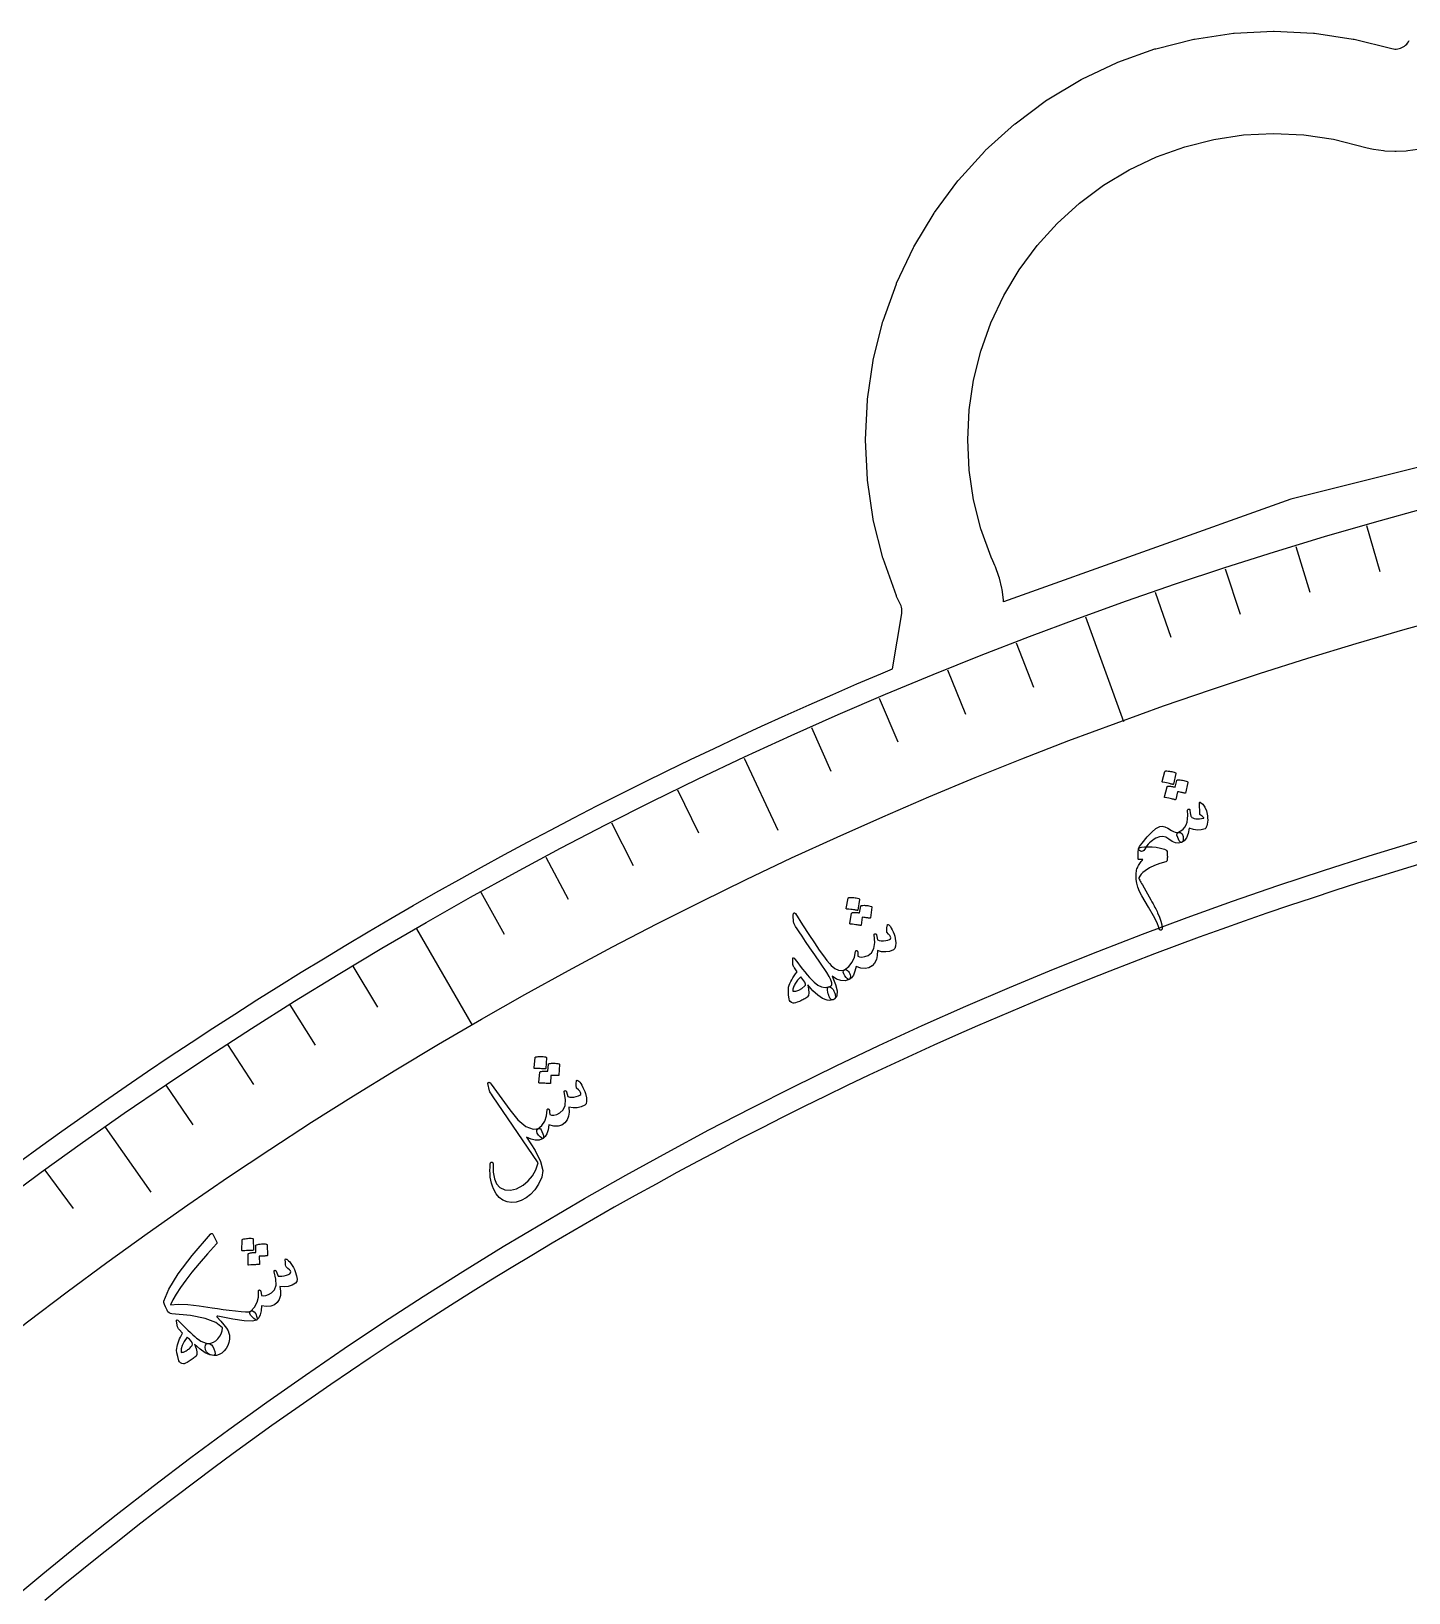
# Model space of a CAD drawing. Header units: millimetres. Extents: x -85 to 85, y -85 to 110.
# Drawn here: x -49.98 to -22.47, y 59.97 to 91.16 of the extents above; entities that cross this region are included whole.
import ezdxf

# ---------------------------------------------------------------- set-up
doc = ezdxf.new("R2010")
doc.units = ezdxf.units.MM
for name, color, linetype in [('CUT_INNER', 6, 'Continuous'), ('CUT_OUTER', 1, 'Continuous'), ('ENGRAVE', 7, 'Continuous'), ('ENGRAVE_FINE', 8, 'Continuous'), ('TEXT', 5, 'Continuous')]:
    doc.layers.add(name, color=color, linetype=linetype)

msp = doc.modelspace()

# ---------------------------------------------------------------- linework, layer by layer
at = {"layer": 'CUT_INNER'}
msp.add_lwpolyline([(-22.1198, 74.5632), (-22.5769, 74.426), (-23.0331, 74.2861), (-23.4885, 74.1434), (-23.943, 73.9979), (-24.3966, 73.8496), (-24.8493, 73.6985), (-25.301, 73.5446), (-25.7518, 73.388), (-26.2016, 73.2286), (-26.6504, 73.0664), (-27.0983, 72.9015), (-27.5451, 72.7339), (-27.9908, 72.5635), (-28.4356, 72.3904), (-28.8792, 72.2146), (-29.3218, 72.036), (-29.7632, 71.8547), (-30.2035, 71.6708), (-30.6427, 71.4841), (-31.0808, 71.2947), (-31.5176, 71.1027), (-31.9533, 70.9079), (-32.3878, 70.7105), (-32.8211, 70.5105), (-33.2531, 70.3078), (-33.6839, 70.1024), (-34.1134, 69.8944), (-34.5416, 69.6838), (-34.9685, 69.4705), (-35.3941, 69.2546), (-35.8184, 69.0362), (-36.2413, 68.8151), (-36.6629, 68.5914), (-37.0831, 68.3652), (-37.5018, 68.1364), (-37.9192, 67.905), (-38.3352, 67.671), (-38.7497, 67.4345), (-39.1627, 67.1955), (-39.5743, 66.9539), (-39.9843, 66.7098), (-40.3929, 66.4632), (-40.8, 66.2142), (-41.2055, 65.9626), (-41.6094, 65.7085), (-42.0118, 65.4519), (-42.4127, 65.1929), (-42.8119, 64.9315), (-43.2095, 64.6675), (-43.6055, 64.4012), (-43.9998, 64.1324), (-44.3925, 63.8612), (-44.7835, 63.5877), (-45.1728, 63.3117), (-45.5604, 63.0333), (-45.9463, 62.7526), (-46.3305, 62.4695), (-46.7129, 62.184), (-47.0936, 61.8962), (-47.4725, 61.6061), (-47.8496, 61.3136), (-48.2249, 61.0189), (-48.5984, 60.7218), (-48.9701, 60.4225), (-49.3399, 60.1209), (-49.7079, 59.817)], dxfattribs=at)
at = {"layer": 'CUT_OUTER'}
msp.add_lwpolyline([(-50.2146, 68.582), (-49.7928, 68.8889), (-49.3692, 69.1931), (-48.9437, 69.4947), (-48.5164, 69.7937), (-48.0872, 70.0901), (-47.6562, 70.3838), (-47.2235, 70.6749), (-46.7889, 70.9633), (-46.3526, 71.2491), (-45.9146, 71.5322), (-45.4748, 71.8126), (-45.0333, 72.0902), (-44.5901, 72.3652), (-44.1453, 72.6374), (-43.6987, 72.9069), (-43.2506, 73.1737), (-42.8008, 73.4377), (-42.3494, 73.6989), (-41.8963, 73.9574), (-41.4418, 74.2131), (-40.9856, 74.466), (-40.5279, 74.716), (-40.0687, 74.9633), (-39.608, 75.2078), (-39.1458, 75.4494), (-38.6821, 75.6881), (-38.217, 75.9241), (-37.7504, 76.1571), (-37.2824, 76.3873), (-36.813, 76.6147), (-36.3422, 76.8391), (-35.87, 77.0606), (-35.3965, 77.2793), (-34.9217, 77.495), (-34.4455, 77.7078), (-33.9681, 77.9177), (-33.4893, 78.1247), (-33.0093, 78.3287), (-32.7799, 78.4246), (-32.5947, 79.5356), (-32.5912, 79.5657), (-32.5908, 79.596), (-32.5935, 79.6262), (-32.5992, 79.656), (-32.6079, 79.6851), (-32.6194, 79.7131), (-32.6957, 79.8744), (-32.7013, 79.888), (-32.9662, 80.6281), (-32.9704, 80.6422), (-33.1614, 81.4047), (-33.1643, 81.4191), (-33.2796, 82.1967), (-33.2811, 82.2113), (-33.3196, 82.9964), (-33.3196, 83.0111), (-33.2811, 83.7963), (-33.2796, 83.8109), (-33.1643, 84.5884), (-33.1614, 84.6029), (-32.9704, 85.3654), (-32.9662, 85.3794), (-32.7013, 86.1195), (-32.6957, 86.1331), (-32.3596, 86.8437), (-32.3527, 86.8567), (-31.9486, 87.5309), (-31.9404, 87.5432), (-31.4722, 88.1745), (-31.4628, 88.1859), (-30.9349, 88.7683), (-30.9245, 88.7787), (-30.3421, 89.3066), (-30.3307, 89.3159), (-29.6994, 89.7842), (-29.6871, 89.7924), (-29.0129, 90.1965), (-28.9999, 90.2034), (-28.2894, 90.5395), (-28.2758, 90.5451), (-27.5357, 90.8099), (-27.5216, 90.8142), (-26.7591, 91.0052), (-26.7447, 91.0081), (-25.9671, 91.1234), (-25.9525, 91.1249), (-25.1674, 91.1634), (-25.1526, 91.1634), (-24.3675, 91.1249), (-24.3529, 91.1234), (-23.5753, 91.0081), (-23.5609, 91.0052), (-22.8035, 90.8155), (-22.7747, 90.8097), (-22.7454, 90.8069), (-22.7159, 90.8069), (-22.6866, 90.8097), (-22.6578, 90.8155), (-22.6296, 90.824), (-22.6024, 90.8353), (-22.5764, 90.8492), (-22.5519, 90.8655), (-22.5292, 90.8842), (-22.5084, 90.905), (-22.4897, 90.9278), (-22.4733, 90.9523), (-22.4595, 90.9782)], dxfattribs=at)
at = {"layer": 'ENGRAVE'}
for points in [[(-16.6802, 83.8571), (-24.8193, 81.8184), (-30.5583, 79.765), (-30.5587, 79.7748), (-30.5613, 79.805), (-30.5898, 80.0093), (-30.5955, 80.0391), (-30.6444, 80.2395), (-30.6531, 80.2686), (-30.722, 80.463), (-30.7335, 80.491), (-30.7753, 80.5854), (-30.8091, 80.6569), (-31.0122, 81.2228), (-31.1586, 81.805), (-31.2472, 82.3987), (-31.2772, 82.9983), (-31.2483, 83.5979), (-31.1607, 84.1918), (-31.0154, 84.7742), (-30.8136, 85.3396), (-30.5575, 85.8825), (-30.2493, 86.3977), (-29.8921, 86.8802), (-29.4894, 87.3254), (-29.045, 87.7289), (-28.5631, 88.087), (-28.0485, 88.3961), (-27.506, 88.6532), (-26.941, 88.856), (-26.3588, 89.0024), (-25.7651, 89.091), (-25.1655, 89.121), (-24.5659, 89.0921), (-23.972, 89.0045), (-23.2974, 88.8362), (-23.2015, 88.8147), (-23.1727, 88.8089), (-22.9746, 88.7796), (-22.9453, 88.7767), (-22.7454, 88.7669), (-22.7159, 88.7669), (-22.516, 88.7767), (-22.4867, 88.7796), (-22.2886, 88.8089)], [(-28.9234, 79.4665), (-28.1623, 77.3754)], [(-35.7393, 76.6433), (-35.0676, 75.2027)], [(-42.2833, 73.2367), (-41.1706, 71.3096)], [(-48.5054, 69.2728), (-47.5937, 67.9708)]]:
    msp.add_lwpolyline(points, dxfattribs=at)
for radius in [84.5665, 82.3412, 78.2085]:
    msp.add_circle((0, 0), radius, dxfattribs=at)
at = {"layer": 'ENGRAVE_FINE'}
for points in [[(-23.3097, 81.2905), (-23.0468, 80.3738)], [(-24.7249, 80.8713), (-24.446, 79.9593)], [(-26.1325, 80.4275), (-25.8378, 79.5205)], [(-27.5322, 79.9592), (-27.2217, 79.0575)], [(-30.3059, 78.9496), (-29.9641, 78.0593)], [(-31.6792, 78.4087), (-31.3219, 77.5244)], [(-33.0428, 77.8439), (-32.6701, 76.966)], [(-34.3963, 77.2553), (-34.0084, 76.3841)], [(-37.0715, 76.0079), (-36.6534, 75.1507)], [(-38.3924, 75.3493), (-37.9594, 74.4996)], [(-39.7016, 74.6678), (-39.2538, 73.8257)], [(-40.9987, 73.9635), (-40.5363, 73.1294)], [(-43.555, 72.4876), (-43.0638, 71.6702)], [(-44.8134, 71.7165), (-44.308, 70.9077)], [(-46.0582, 70.9234), (-45.5388, 70.1236)], [(-47.289, 70.1088), (-46.7557, 69.3182)], [(-49.7069, 68.4157), (-49.1464, 67.6442)]]:
    msp.add_lwpolyline(points, dxfattribs=at)
at = {"layer": 'TEXT'}
for points in [[(-27.3388, 76.376), (-27.3369, 76.3798), (-27.3336, 76.3829), (-27.3287, 76.3852), (-27.3222, 76.3869), (-27.297, 76.3866), (-27.2721, 76.3853), (-27.2477, 76.3828), (-27.2237, 76.3792), (-27.1999, 76.3744), (-27.1761, 76.3684), (-27.1523, 76.3611), (-27.1286, 76.3525), (-27.1221, 76.3486), (-27.118, 76.3442), (-27.1163, 76.3393), (-27.1169, 76.3339), (-27.1649, 76.1251), (-27.1678, 76.1206), (-27.1727, 76.1185), (-27.1798, 76.1188), (-27.1891, 76.1215), (-27.197, 76.1237), (-27.2095, 76.1268), (-27.2264, 76.1309), (-27.2477, 76.1358), (-27.2739, 76.1416), (-27.305, 76.1481), (-27.3413, 76.1554), (-27.3825, 76.1633), (-27.3883, 76.165), (-27.3917, 76.1675), (-27.3929, 76.1709), (-27.3919, 76.1751)], [(-27.0995, 76.1988), (-27.0977, 76.2026), (-27.0943, 76.2057), (-27.0894, 76.2081), (-27.083, 76.2097), (-27.0578, 76.2094), (-27.033, 76.2079), (-27.0087, 76.2054), (-26.9847, 76.2017), (-26.961, 76.1969), (-26.9373, 76.1908), (-26.9136, 76.1834), (-26.8899, 76.1747), (-26.8848, 76.1713), (-26.8815, 76.167), (-26.8801, 76.1616), (-26.8806, 76.1553), (-26.9286, 75.9467), (-26.9308, 75.9434), (-26.9351, 75.9419), (-26.9417, 75.942), (-26.9505, 75.944), (-26.9563, 75.9454), (-26.9654, 75.9475), (-26.9777, 75.9504), (-26.9934, 75.954), (-27.0122, 75.9581), (-27.0343, 75.9628), (-27.0595, 75.9678), (-27.0879, 75.9733), (-27.1219, 75.8198), (-27.1248, 75.8153), (-27.1297, 75.8132), (-27.1368, 75.8135), (-27.146, 75.8162), (-27.154, 75.8184), (-27.1664, 75.8216), (-27.1832, 75.8256), (-27.2045, 75.8306), (-27.2306, 75.8364), (-27.2616, 75.8429), (-27.2978, 75.8502), (-27.3389, 75.8581), (-27.3436, 75.8602), (-27.3464, 75.863), (-27.3472, 75.8665), (-27.346, 75.8707), (-27.2935, 76.0715), (-27.2916, 76.0753), (-27.2883, 76.0784), (-27.2834, 76.0808), (-27.277, 76.0824), (-27.2592, 76.0823), (-27.2414, 76.0816), (-27.2235, 76.0805), (-27.2057, 76.0789), (-27.188, 76.0767), (-27.1704, 76.0736), (-27.153, 76.0696), (-27.1358, 76.0648)], [(-26.6446, 75.7445), (-26.6439, 75.7548), (-26.6409, 75.7609), (-26.6354, 75.7628), (-26.6275, 75.7606), (-26.5778, 75.7242), (-26.538, 75.6673), (-26.508, 75.5899), (-26.4879, 75.4921), (-26.484, 75.4483), (-26.4834, 75.4061), (-26.4863, 75.3656), (-26.4926, 75.3267), (-26.5018, 75.2912), (-26.5119, 75.2638), (-26.523, 75.2446), (-26.5351, 75.2336), (-26.6109, 75.209), (-26.6888, 75.2031), (-26.7691, 75.2159), (-26.8517, 75.2474), (-26.8735, 75.1369), (-26.9062, 75.0518), (-26.9498, 74.9921), (-27.0044, 74.9578), (-27.0139, 74.9576), (-27.0247, 74.9637), (-27.0369, 74.9759), (-27.0502, 74.9943), (-27.0827, 75.056), (-27.098, 75.1041), (-27.0961, 75.1384), (-27.0769, 75.1591), (-27.0216, 75.1905), (-26.9758, 75.2264), (-26.9394, 75.2667), (-26.9124, 75.3115), (-26.894, 75.3646), (-26.8834, 75.4298), (-26.8804, 75.507), (-26.8852, 75.5963), (-26.8844, 75.6075), (-26.8809, 75.6161), (-26.8746, 75.6223), (-26.8655, 75.626), (-26.8551, 75.6267), (-26.8473, 75.623), (-26.8421, 75.6149), (-26.8394, 75.6025), (-26.8328, 75.5542), (-26.8257, 75.5159), (-26.818, 75.4876), (-26.8098, 75.4692), (-26.7981, 75.4578), (-26.7795, 75.4478), (-26.7538, 75.4394), (-26.7211, 75.4326), (-26.6834, 75.4291), (-26.6447, 75.43), (-26.605, 75.4353), (-26.5644, 75.4451), (-26.5643, 75.4451), (-26.5639, 75.4453), (-26.5632, 75.4455), (-26.5622, 75.4458), (-26.5614, 75.4485), (-26.5627, 75.4526), (-26.566, 75.4582), (-26.5715, 75.4652), (-26.5803, 75.4741), (-26.5936, 75.4852), (-26.6115, 75.4984), (-26.634, 75.5138), (-26.638, 75.5167), (-26.6408, 75.5208), (-26.6426, 75.5263), (-26.6433, 75.5332)], [(-27.4375, 75.2762), (-27.3937, 75.2822), (-27.3404, 75.2717), (-27.2777, 75.2446), (-27.2055, 75.2011), (-27.1681, 75.1787), (-27.1354, 75.1639), (-27.1072, 75.1565), (-27.0836, 75.1566), (-27.0269, 75.1553), (-26.9897, 75.1285), (-26.9721, 75.0764), (-26.974, 74.999), (-26.9777, 74.9844), (-26.9851, 74.9723), (-26.9962, 74.9626), (-27.0111, 74.9554), (-27.0684, 74.9448), (-27.1291, 74.9532), (-27.1932, 74.9805), (-27.2609, 75.0268), (-27.32, 75.0633), (-27.3823, 75.0781), (-27.4478, 75.0711), (-27.5163, 75.0423), (-27.5503, 75.0223), (-27.5827, 75.0002), (-27.6136, 74.9762), (-27.6429, 74.9502), (-27.6704, 74.9223), (-27.6958, 74.8926), (-27.7192, 74.8612), (-27.7404, 74.828), (-27.7607, 74.8018), (-27.7817, 74.786), (-27.8034, 74.7808), (-27.8259, 74.7861), (-27.8467, 74.7975), (-27.8605, 74.8094), (-27.8671, 74.8216), (-27.8666, 74.8343), (-27.8594, 74.8519), (-27.845, 74.8766), (-27.8235, 74.9084), (-27.7948, 74.9473), (-27.6948, 75.0707), (-27.6018, 75.1667), (-27.516, 75.2352), (-27.4375, 75.2762)], [(-27.875, 74.6536), (-27.8749, 74.726), (-27.8722, 74.7815), (-27.867, 74.8202), (-27.8594, 74.8421), (-27.8399, 74.8557), (-27.803, 74.8656), (-27.7486, 74.8718), (-27.6768, 74.8743), (-27.5927, 74.8718), (-27.5091, 74.8627), (-27.426, 74.847), (-27.3434, 74.8246), (-27.3212, 74.8147), (-27.3052, 74.7994), (-27.2954, 74.7786), (-27.2918, 74.7524), (-27.2904, 74.7254), (-27.2895, 74.7013), (-27.2891, 74.6803), (-27.2891, 74.6623), (-27.2893, 74.6475), (-27.2895, 74.6361), (-27.2898, 74.6283), (-27.2901, 74.6239), (-27.293, 74.6031), (-27.2986, 74.5872), (-27.3071, 74.5764), (-27.3183, 74.5706), (-27.4371, 74.5388), (-27.5455, 74.499), (-27.6434, 74.4511), (-27.7308, 74.3953), (-27.7762, 74.36), (-27.8129, 74.3241), (-27.8409, 74.2876), (-27.8601, 74.2505), (-27.8589, 74.245), (-27.8553, 74.2361), (-27.8496, 74.2237), (-27.8416, 74.2079), (-27.8314, 74.1887), (-27.819, 74.166), (-27.8043, 74.1398), (-27.7874, 74.1102), (-27.6207, 73.8122), (-27.5969, 73.7707), (-27.5748, 73.7319), (-27.5545, 73.6958), (-27.536, 73.6624), (-27.5195, 73.6317), (-27.5051, 73.6038), (-27.4929, 73.5788), (-27.4828, 73.5566), (-27.4464, 73.4695), (-27.4192, 73.3882), (-27.4014, 73.3125), (-27.3927, 73.2426), (-27.3944, 73.2288), (-27.3985, 73.2183), (-27.405, 73.2109), (-27.414, 73.2067), (-27.4276, 73.2069), (-27.4396, 73.2156), (-27.4498, 73.2328), (-27.4582, 73.2587), (-27.4944, 73.3535), (-27.5626, 73.4906), (-27.6628, 73.6699), (-27.7954, 73.8913), (-27.8423, 73.9798), (-27.8772, 74.0638), (-27.9001, 74.1434), (-27.911, 74.2187), (-27.9126, 74.2539), (-27.913, 74.2875), (-27.9121, 74.3195), (-27.91, 74.3499), (-27.9066, 74.3785), (-27.9018, 74.4053), (-27.8957, 74.4302), (-27.8883, 74.4532), (-27.8784, 74.4755), (-27.8673, 74.4972), (-27.8549, 74.5185), (-27.8412, 74.5394), (-27.8263, 74.5598), (-27.8106, 74.5799), (-27.794, 74.5998), (-27.7764, 74.6193), (-27.7782, 74.6199), (-27.7806, 74.6203), (-27.7835, 74.6205), (-27.787, 74.6205), (-27.791, 74.6202), (-27.7955, 74.6198), (-27.8007, 74.6192), (-27.8063, 74.6183), (-27.8116, 74.6188), (-27.817, 74.6191), (-27.8225, 74.6192), (-27.8281, 74.6191), (-27.8338, 74.619), (-27.8396, 74.6189), (-27.8457, 74.6189), (-27.852, 74.6191), (-27.8622, 74.6218), (-27.8694, 74.6284), (-27.8737, 74.639), (-27.875, 74.6536)], [(-33.6654, 73.8453), (-33.6639, 73.8492), (-33.6608, 73.8526), (-33.6561, 73.8554), (-33.6498, 73.8576), (-33.6246, 73.8594), (-33.5997, 73.8601), (-33.5752, 73.8597), (-33.5509, 73.8582), (-33.5268, 73.8554), (-33.5026, 73.8514), (-33.4783, 73.8461), (-33.4539, 73.8395), (-33.4472, 73.8362), (-33.4427, 73.8322), (-33.4406, 73.8275), (-33.4407, 73.822), (-33.471, 73.6099), (-33.4735, 73.6051), (-33.4783, 73.6026), (-33.4854, 73.6023), (-33.4949, 73.6042), (-33.503, 73.6058), (-33.5156, 73.6079), (-33.5328, 73.6105), (-33.5545, 73.6136), (-33.5811, 73.6172), (-33.6127, 73.6211), (-33.6494, 73.6252), (-33.6912, 73.6296), (-33.697, 73.6309), (-33.7007, 73.6331), (-33.7022, 73.6364), (-33.7015, 73.6406)], [(-33.412, 73.6889), (-33.4105, 73.6928), (-33.4074, 73.6962), (-33.4028, 73.6989), (-33.3965, 73.7011), (-33.3714, 73.7029), (-33.3465, 73.7035), (-33.322, 73.703), (-33.2978, 73.7014), (-33.2738, 73.6986), (-33.2496, 73.6945), (-33.2254, 73.6891), (-33.2011, 73.6825), (-33.1957, 73.6795), (-33.192, 73.6755), (-33.1902, 73.6703), (-33.1901, 73.6639), (-33.2206, 73.452), (-33.2225, 73.4485), (-33.2267, 73.4466), (-33.2332, 73.4462), (-33.2421, 73.4474), (-33.2481, 73.4483), (-33.2573, 73.4497), (-33.2698, 73.4515), (-33.2857, 73.4538), (-33.3049, 73.4564), (-33.3272, 73.4591), (-33.3528, 73.462), (-33.3816, 73.4651), (-33.4026, 73.3093), (-33.4051, 73.3046), (-33.4099, 73.3021), (-33.417, 73.3018), (-33.4264, 73.3037), (-33.4345, 73.3052), (-33.4471, 73.3073), (-33.4642, 73.3099), (-33.4859, 73.3131), (-33.5123, 73.3167), (-33.5439, 73.3206), (-33.5805, 73.3247), (-33.6222, 73.3292), (-33.627, 73.3309), (-33.63, 73.3334), (-33.6311, 73.3368), (-33.6303, 73.3411), (-33.5947, 73.5457), (-33.5932, 73.5496), (-33.5901, 73.553), (-33.5855, 73.5557), (-33.5792, 73.5579), (-33.5615, 73.5593), (-33.5436, 73.5601), (-33.5258, 73.5605), (-33.5079, 73.5604), (-33.49, 73.5597), (-33.4722, 73.5581), (-33.4545, 73.5556), (-33.4369, 73.5522)], [(-34.0707, 71.9662), (-34.0777, 72.0086), (-34.0772, 72.0408), (-34.0692, 72.0626), (-34.0537, 72.0742), (-34.0295, 72.0835), (-34.0112, 72.0936), (-33.9989, 72.1045), (-33.9925, 72.1162), (-33.9914, 72.1576), (-34.0076, 72.2122), (-34.0412, 72.28), (-34.0921, 72.361), (-34.2183, 72.5469), (-34.3306, 72.7124), (-34.4289, 72.8576), (-34.5133, 72.9824), (-34.5838, 73.0867), (-34.6405, 73.1707), (-34.6835, 73.2342), (-34.7126, 73.2773), (-34.7305, 73.3065), (-34.7437, 73.3316), (-34.7523, 73.3527), (-34.7564, 73.3696), (-34.7613, 73.5041), (-34.7549, 73.5385), (-34.7456, 73.5555), (-34.7335, 73.5552), (-34.7184, 73.5375), (-34.5765, 73.3162), (-34.4496, 73.1212), (-34.3376, 72.9525), (-34.2404, 72.8101), (-34.1582, 72.6939), (-34.0912, 72.6034), (-34.0394, 72.5389), (-34.0027, 72.5002), (-33.9275, 72.4436), (-33.8578, 72.4105), (-33.7937, 72.4011), (-33.7351, 72.4153), (-33.7165, 72.4196), (-33.6972, 72.4153), (-33.6772, 72.4025), (-33.6565, 72.3812), (-33.6411, 72.3596), (-33.6299, 72.3365), (-33.6228, 72.3118), (-33.6198, 72.2855), (-33.6211, 72.2619), (-33.6257, 72.2434), (-33.6336, 72.2299), (-33.6448, 72.2214), (-33.7255, 72.1979), (-33.8089, 72.2012), (-33.8952, 72.2313), (-33.9844, 72.2882), (-33.9137, 72.1241), (-33.8818, 71.9936), (-33.8888, 71.8967), (-33.9347, 71.8333), (-33.9498, 71.8239), (-33.964, 71.8181), (-33.9774, 71.8161), (-33.9899, 71.8177), (-34.004, 71.8237), (-34.0168, 71.8346), (-34.0283, 71.8503), (-34.0386, 71.871), (-34.0431, 71.8832), (-34.0475, 71.8953), (-34.0519, 71.9073), (-34.0562, 71.9192), (-34.0603, 71.9309), (-34.0641, 71.9427), (-34.0675, 71.9545), (-34.0707, 71.9662)], [(-32.8814, 73.3153), (-32.8781, 73.3207), (-32.872, 73.3221), (-32.8632, 73.3196), (-32.8516, 73.313), (-32.8365, 73.3), (-32.8201, 73.279), (-32.8024, 73.2501), (-32.7835, 73.2133), (-32.7636, 73.1708), (-32.7472, 73.128), (-32.7343, 73.0849), (-32.7248, 73.0416), (-32.7144, 72.9538), (-32.7163, 72.8865), (-32.7307, 72.8397), (-32.7575, 72.8133), (-32.8355, 72.7835), (-32.9148, 72.7716), (-32.9955, 72.7777), (-33.0775, 72.8017), (-33.0816, 72.7033), (-33.1012, 72.6191), (-33.1363, 72.5491), (-33.1868, 72.4932), (-33.25, 72.457), (-33.3245, 72.443), (-33.4102, 72.4513), (-33.5073, 72.4818), (-33.5299, 72.3854), (-33.5607, 72.3097), (-33.5997, 72.2547), (-33.6469, 72.2204), (-33.6601, 72.2215), (-33.6783, 72.2346), (-33.7015, 72.2599), (-33.7297, 72.2972), (-33.752, 72.3366), (-33.7607, 72.3693), (-33.7558, 72.3952), (-33.7373, 72.4143), (-33.6486, 72.483), (-33.582, 72.567), (-33.5375, 72.6667), (-33.5151, 72.7819), (-33.5139, 72.7882), (-33.5118, 72.7932), (-33.5088, 72.797), (-33.5049, 72.7996), (-33.4995, 72.8015), (-33.4942, 72.802), (-33.4889, 72.8011), (-33.4837, 72.799), (-33.4763, 72.7883), (-33.472, 72.7664), (-33.4706, 72.7333), (-33.4723, 72.689), (-33.4357, 72.6723), (-33.3893, 72.669), (-33.333, 72.679), (-33.2668, 72.7023), (-33.1953, 72.7551), (-33.1507, 72.8408), (-33.1331, 72.9597), (-33.1424, 73.1116), (-33.143, 73.1193), (-33.1422, 73.1254), (-33.1399, 73.1298), (-33.1363, 73.1326), (-33.1299, 73.1349), (-33.1239, 73.1356), (-33.1182, 73.1349), (-33.1128, 73.1328), (-33.1077, 73.1286), (-33.1036, 73.1239), (-33.1006, 73.1188), (-33.0987, 73.1131), (-33.0792, 73.0123), (-33.0437, 73.0013), (-33.0043, 72.9954), (-32.961, 72.9944), (-32.9137, 72.9984), (-32.8699, 73.0069), (-32.8387, 73.0185), (-32.8204, 73.0331), (-32.8148, 73.0508), (-32.8198, 73.0716), (-32.8341, 73.0981), (-32.8578, 73.1301), (-32.8909, 73.1678), (-32.8941, 73.1811), (-32.8936, 73.2102), (-32.8894, 73.2549), (-32.8814, 73.3153)], [(-34.3455, 72.17), (-34.2718, 72.1094), (-34.1986, 72.0733), (-34.1259, 72.0616), (-34.0537, 72.0742), (-34.0335, 72.0768), (-34.0136, 72.0708), (-33.9937, 72.0562), (-33.9741, 72.0329), (-33.9656, 72.0197), (-33.9575, 72.0059), (-33.9498, 71.9917), (-33.9425, 71.9769), (-33.9359, 71.9616), (-33.9304, 71.9458), (-33.926, 71.9295), (-33.9226, 71.9126), (-33.9189, 71.8841), (-33.9194, 71.8616), (-33.9239, 71.845), (-33.9326, 71.8343), (-33.9681, 71.8175), (-34.0054, 71.8078), (-34.0444, 71.8051), (-34.0851, 71.8094), (-34.1761, 71.8434), (-34.271, 71.906), (-34.3699, 71.9972), (-34.4728, 72.1172), (-34.4547, 72.0257), (-34.45, 71.9542), (-34.4587, 71.9025), (-34.4809, 71.8708), (-34.4959, 71.86), (-34.5121, 71.8492), (-34.5295, 71.8385), (-34.5482, 71.8279), (-34.5681, 71.8174), (-34.5895, 71.8067), (-34.6123, 71.7961), (-34.6366, 71.7853), (-34.6819, 71.7671), (-34.7179, 71.7553), (-34.7446, 71.75), (-34.7619, 71.7512), (-34.7952, 71.7631), (-34.8199, 71.7799), (-34.8361, 71.8014), (-34.8438, 71.8277), (-34.8535, 71.9168), (-34.8584, 71.9871), (-34.8584, 72.0385), (-34.8536, 72.0712), (-34.8427, 72.1066), (-34.8288, 72.1426), (-34.8119, 72.1795), (-34.7921, 72.2171), (-34.7693, 72.2554), (-34.7435, 72.2945), (-34.7148, 72.3344), (-34.6831, 72.375), (-34.7371, 72.4545), (-34.743, 72.4644), (-34.7485, 72.4735), (-34.7534, 72.4818), (-34.7578, 72.4894), (-34.7614, 72.4964), (-34.7639, 72.5029), (-34.7654, 72.509), (-34.7659, 72.5145), (-34.7711, 72.6359), (-34.7687, 72.6535), (-34.7594, 72.6573), (-34.7432, 72.6473), (-34.7201, 72.6234), (-34.6724, 72.5557), (-34.6248, 72.4911), (-34.5773, 72.4299), (-34.5299, 72.3718), (-34.4828, 72.3169), (-34.4364, 72.2649), (-34.3907, 72.216), (-34.3455, 72.17)], [(-34.6082, 72.2737), (-34.6213, 72.2619), (-34.6347, 72.2492), (-34.6483, 72.2357), (-34.6623, 72.2215), (-34.6761, 72.2061), (-34.6896, 72.1892), (-34.7027, 72.1709), (-34.7154, 72.1511), (-34.7278, 72.1315), (-34.7386, 72.1116), (-34.748, 72.0914), (-34.7559, 72.0709), (-34.7622, 72.0502), (-34.7668, 72.0293), (-34.7697, 72.0083), (-34.7708, 71.9872), (-34.7114, 71.9886), (-34.6509, 72.0074), (-34.5892, 72.0435), (-34.5262, 72.0969), (-34.5187, 72.1102), (-34.5169, 72.127), (-34.5208, 72.1474), (-34.5303, 72.1714)], [(-39.9178, 70.6615), (-39.9166, 70.6656), (-39.9138, 70.6692), (-39.9094, 70.6724), (-39.9033, 70.6752), (-39.8784, 70.6792), (-39.8536, 70.682), (-39.8291, 70.6837), (-39.8048, 70.6843), (-39.7806, 70.6836), (-39.7561, 70.6817), (-39.7314, 70.6785), (-39.7066, 70.6741), (-39.6996, 70.6714), (-39.6948, 70.6678), (-39.6922, 70.6632), (-39.6919, 70.6578), (-39.7038, 70.4438), (-39.7059, 70.4389), (-39.7104, 70.436), (-39.7175, 70.4351), (-39.7271, 70.4361), (-39.7353, 70.437), (-39.7481, 70.438), (-39.7654, 70.4391), (-39.7873, 70.4404), (-39.8141, 70.4416), (-39.8459, 70.4427), (-39.8828, 70.4437), (-39.9248, 70.4445), (-39.9308, 70.4452), (-39.9346, 70.4471), (-39.9364, 70.4502), (-39.9361, 70.4545)], [(-39.6518, 70.5276), (-39.6507, 70.5317), (-39.6479, 70.5353), (-39.6435, 70.5384), (-39.6374, 70.5412), (-39.6125, 70.5451), (-39.5879, 70.5479), (-39.5634, 70.5495), (-39.5392, 70.55), (-39.5149, 70.5492), (-39.4905, 70.5472), (-39.4659, 70.544), (-39.4412, 70.5394), (-39.4355, 70.537), (-39.4315, 70.5333), (-39.4292, 70.5282), (-39.4286, 70.5219), (-39.4406, 70.3081), (-39.4422, 70.3045), (-39.4463, 70.3023), (-39.4528, 70.3013), (-39.4617, 70.3017), (-39.4677, 70.3021), (-39.477, 70.3027), (-39.4897, 70.3034), (-39.5057, 70.3043), (-39.525, 70.3052), (-39.5475, 70.306), (-39.5732, 70.3067), (-39.6022, 70.3073), (-39.6097, 70.1502), (-39.6117, 70.1453), (-39.6163, 70.1424), (-39.6233, 70.1415), (-39.6329, 70.1426), (-39.6411, 70.1435), (-39.6538, 70.1444), (-39.6711, 70.1456), (-39.693, 70.1469), (-39.7196, 70.1482), (-39.7514, 70.1493), (-39.7882, 70.1503), (-39.8301, 70.1511), (-39.8351, 70.1524), (-39.8383, 70.1547), (-39.8397, 70.158), (-39.8392, 70.1623), (-39.8215, 70.3691), (-39.8203, 70.3732), (-39.8176, 70.3768), (-39.8132, 70.38), (-39.8071, 70.3827), (-39.7895, 70.3856), (-39.7719, 70.388), (-39.7541, 70.3899), (-39.7362, 70.3914), (-39.7184, 70.3922), (-39.7005, 70.3921), (-39.6827, 70.3912), (-39.6649, 70.3893)], [(-39.0909, 70.2013), (-39.0881, 70.207), (-39.0822, 70.2089), (-39.0732, 70.2071), (-39.0611, 70.2016), (-39.0448, 70.1899), (-39.0267, 70.1704), (-39.0066, 70.1431), (-38.9846, 70.1081), (-38.9611, 70.0675), (-38.9411, 70.0262), (-38.9245, 69.9845), (-38.9113, 69.9422), (-38.8933, 69.8556), (-38.8895, 69.7883), (-38.8997, 69.7404), (-38.9241, 69.7118), (-38.9993, 69.6754), (-39.0773, 69.6568), (-39.1581, 69.6558), (-39.2419, 69.6726), (-39.2376, 69.5743), (-39.2498, 69.4887), (-39.2787, 69.4159), (-39.3242, 69.3558), (-39.3841, 69.3143), (-39.4571, 69.294), (-39.5432, 69.2948), (-39.6425, 69.3168), (-39.6567, 69.2188), (-39.6808, 69.1407), (-39.7149, 69.0826), (-39.759, 69.0443), (-39.7723, 69.0443), (-39.7916, 69.0558), (-39.8168, 69.0789), (-39.8482, 69.1137), (-39.8738, 69.1511), (-39.8853, 69.1829), (-39.8826, 69.2091), (-39.8658, 69.2298), (-39.7834, 69.3058), (-39.7243, 69.3953), (-39.6886, 69.4984), (-39.6762, 69.6151), (-39.6755, 69.6215), (-39.6739, 69.6267), (-39.6712, 69.6308), (-39.6676, 69.6337), (-39.6624, 69.636), (-39.6571, 69.6369), (-39.6518, 69.6365), (-39.6464, 69.6348), (-39.6381, 69.6248), (-39.6319, 69.6034), (-39.6277, 69.5706), (-39.6255, 69.5263), (-39.5877, 69.5128), (-39.5411, 69.5135), (-39.4859, 69.5283), (-39.422, 69.5572), (-39.3552, 69.616), (-39.3183, 69.7053), (-39.311, 69.8252), (-39.3334, 69.9758), (-39.3346, 69.9834), (-39.3343, 69.9896), (-39.3325, 69.9942), (-39.3291, 69.9973), (-39.323, 70), (-39.317, 70.0013), (-39.3113, 70.0011), (-39.3057, 69.9995), (-39.3002, 69.9958), (-39.2958, 69.9914), (-39.2923, 69.9866), (-39.2899, 69.9811), (-39.2618, 69.8824), (-39.2255, 69.8745), (-39.1857, 69.8719), (-39.1425, 69.8747), (-39.0958, 69.8828), (-39.0528, 69.8951), (-39.0228, 69.9093), (-39.0058, 69.9254), (-39.0018, 69.9435), (-39.0085, 69.9638), (-39.0251, 69.989), (-39.0515, 70.0188), (-39.0876, 70.0535), (-39.092, 70.0665), (-39.094, 70.0955), (-39.0937, 70.1404), (-39.0909, 70.2013)], [(-40.4242, 69.6154), (-40.2591, 69.4157), (-40.1038, 69.2872), (-39.9582, 69.23), (-39.822, 69.244), (-39.8092, 69.2377), (-39.795, 69.2184), (-39.7795, 69.1861), (-39.7628, 69.1409), (-39.751, 69.1045), (-39.7461, 69.0765), (-39.7481, 69.0568), (-39.757, 69.0455), (-39.8328, 69.0155), (-39.9129, 69.0105), (-39.9972, 69.0303), (-40.0858, 69.0751), (-39.9168, 68.809), (-39.8098, 68.5866), (-39.7644, 68.4082), (-39.7806, 68.2736), (-39.8493, 68.1346), (-39.9249, 68.0192), (-40.0073, 67.9274), (-40.0968, 67.8593), (-40.1959, 67.8077), (-40.2922, 67.7773), (-40.386, 67.7681), (-40.4771, 67.78), (-40.5615, 67.8129), (-40.635, 67.867), (-40.6976, 67.942), (-40.7492, 68.0383), (-40.7702, 68.0935), (-40.7876, 68.151), (-40.8012, 68.2107), (-40.8112, 68.2727), (-40.8173, 68.3368), (-40.8195, 68.4034), (-40.8176, 68.4723), (-40.8118, 68.5436), (-40.8096, 68.5521), (-40.8061, 68.5594), (-40.8011, 68.5655), (-40.7947, 68.5704), (-40.7885, 68.573), (-40.7822, 68.5736), (-40.7757, 68.5723), (-40.7691, 68.569), (-40.7633, 68.5636), (-40.7593, 68.5561), (-40.7572, 68.5465), (-40.7569, 68.5347), (-40.7545, 68.3721), (-40.7305, 68.2399), (-40.685, 68.1381), (-40.6182, 68.0667), (-40.5188, 68.0185), (-40.4091, 68.0107), (-40.289, 68.0431), (-40.1583, 68.1156), (-40.0551, 68.2011), (-39.9704, 68.3032), (-39.904, 68.4218), (-39.8559, 68.5571), (-40.7679, 69.8966), (-40.7896, 69.9287), (-40.8065, 69.9567), (-40.8185, 69.9807), (-40.8258, 70.0005), (-40.8581, 70.1468), (-40.8491, 70.1661), (-40.8352, 70.1697), (-40.8163, 70.1577), (-40.7925, 70.1299)], [(-46.3938, 67.1417), (-46.3879, 67.1452), (-46.3823, 67.1474), (-46.3769, 67.1484), (-46.3718, 67.1482), (-46.3644, 67.1463), (-46.3575, 67.1414), (-46.3513, 67.1337), (-46.3456, 67.123), (-46.2742, 66.9729), (-46.2718, 66.9654), (-46.2719, 66.9579), (-46.2746, 66.9504), (-46.2799, 66.9429), (-46.463, 66.7387), (-46.6264, 66.549), (-46.7705, 66.3739), (-46.8952, 66.2136), (-47.0007, 66.0681), (-47.087, 65.9379), (-47.1542, 65.8228), (-47.2024, 65.7229), (-47.0448, 65.7348), (-46.8532, 65.7294), (-46.6277, 65.7066), (-46.3685, 65.6659), (-46.261, 65.6485), (-46.1477, 65.6318), (-46.0285, 65.6158), (-45.9035, 65.6005), (-45.7886, 65.5889), (-45.6996, 65.5842), (-45.6364, 65.5863), (-45.5991, 65.5955), (-45.5598, 65.6032), (-45.5258, 65.5856), (-45.4973, 65.5424), (-45.4742, 65.4738), (-45.4703, 65.4537), (-45.4695, 65.438), (-45.4717, 65.4267), (-45.477, 65.4198), (-45.5668, 65.396), (-45.7258, 65.4013), (-45.9543, 65.4354), (-46.2525, 65.4976), (-46.2666, 65.4961), (-46.2747, 65.4928), (-46.2767, 65.4876), (-46.2725, 65.4805), (-46.1954, 65.3986), (-46.1321, 65.325), (-46.0828, 65.2598), (-46.0474, 65.203), (-46.0327, 65.1604), (-46.0234, 65.1188), (-46.0195, 65.0781), (-46.0209, 65.0383), (-46.0326, 64.9698), (-46.0537, 64.908), (-46.0843, 64.8529), (-46.1243, 64.8046), (-46.1758, 64.7595), (-46.2279, 64.7293), (-46.2808, 64.7137), (-46.3345, 64.7129), (-46.4005, 64.7262), (-46.45, 64.7493), (-46.4831, 64.7825), (-46.4996, 64.8256), (-46.5046, 64.8803), (-46.4971, 64.9196), (-46.4772, 64.9437), (-46.4449, 64.9526), (-46.3923, 64.96), (-46.3425, 64.9783), (-46.2952, 65.0074), (-46.2506, 65.0473), (-46.2123, 65.0949), (-46.1841, 65.147), (-46.1659, 65.2036), (-46.1578, 65.2647), (-46.295, 65.3687), (-46.5094, 65.4503), (-46.8012, 65.5089), (-47.1709, 65.5435), (-47.2011, 65.5494), (-47.2274, 65.5636), (-47.2498, 65.5862), (-47.2681, 65.6171), (-47.2984, 65.6817), (-47.3189, 65.7328), (-47.3297, 65.7704), (-47.3308, 65.7946), (-47.2333, 66.038), (-47.0462, 66.3433), (-46.7684, 66.7095), (-46.3984, 67.1356), (-46.3975, 67.1363), (-46.3968, 67.137), (-46.3964, 67.1378), (-46.3961, 67.1386), (-46.3958, 67.1394), (-46.3953, 67.1402), (-46.3947, 67.141), (-46.3938, 67.1417)], [(-45.7704, 67.019), (-45.7696, 67.0232), (-45.7671, 67.027), (-45.763, 67.0306), (-45.7572, 67.0338), (-45.7327, 67.0399), (-45.7083, 67.0449), (-45.684, 67.0487), (-45.6598, 67.0513), (-45.6356, 67.0527), (-45.6111, 67.0528), (-45.5862, 67.0518), (-45.5611, 67.0494), (-45.5539, 67.0474), (-45.5488, 67.0442), (-45.5459, 67.0399), (-45.5451, 67.0344), (-45.5388, 66.8202), (-45.5404, 66.8151), (-45.5447, 66.8119), (-45.5517, 66.8104), (-45.5613, 66.8106), (-45.5695, 66.8108), (-45.5823, 66.8106), (-45.5997, 66.8103), (-45.6217, 66.8097), (-45.6484, 66.8087), (-45.6802, 66.8071), (-45.7171, 66.8049), (-45.7591, 66.8021), (-45.765, 66.8024), (-45.769, 66.804), (-45.7711, 66.8069), (-45.7711, 66.8112)], [(-45.4941, 66.9081), (-45.4933, 66.9123), (-45.4908, 66.9161), (-45.4867, 66.9196), (-45.4809, 66.9229), (-45.4564, 66.9289), (-45.4321, 66.9338), (-45.4078, 66.9375), (-45.3837, 66.94), (-45.3595, 66.9413), (-45.335, 66.9414), (-45.3103, 66.9402), (-45.2852, 66.9378), (-45.2793, 66.9358), (-45.2751, 66.9325), (-45.2723, 66.9277), (-45.2712, 66.9214), (-45.265, 66.7074), (-45.2663, 66.7037), (-45.2701, 66.701), (-45.2765, 66.6996), (-45.2855, 66.6992), (-45.2915, 66.6991), (-45.3008, 66.6989), (-45.3135, 66.6985), (-45.3296, 66.6981), (-45.3489, 66.6973), (-45.3714, 66.6962), (-45.397, 66.6947), (-45.4259, 66.6929), (-45.4201, 66.5357), (-45.4217, 66.5307), (-45.426, 66.5274), (-45.4329, 66.5259), (-45.4425, 66.5262), (-45.4508, 66.5263), (-45.4635, 66.5262), (-45.4809, 66.5259), (-45.5028, 66.5253), (-45.5294, 66.5243), (-45.5612, 66.5228), (-45.5979, 66.5206), (-45.6398, 66.5179), (-45.6449, 66.5187), (-45.6483, 66.5207), (-45.6499, 66.5239), (-45.6498, 66.5283), (-45.6497, 66.7359), (-45.6489, 66.74), (-45.6464, 66.7438), (-45.6423, 66.7474), (-45.6365, 66.7506), (-45.6192, 66.755), (-45.6018, 66.7588), (-45.5843, 66.7623), (-45.5666, 66.7653), (-45.5489, 66.7676), (-45.5311, 66.769), (-45.5132, 66.7696), (-45.4953, 66.7693)], [(-44.9075, 66.6306), (-44.9052, 66.6365), (-44.8995, 66.6389), (-44.8903, 66.6379), (-44.8778, 66.6334), (-44.8606, 66.6231), (-44.8409, 66.6053), (-44.8185, 66.5798), (-44.7936, 66.5468), (-44.7668, 66.5083), (-44.7433, 66.4689), (-44.7233, 66.4287), (-44.7065, 66.3876), (-44.6813, 66.3029), (-44.6717, 66.2362), (-44.6779, 66.1876), (-44.6998, 66.1571), (-44.7716, 66.1144), (-44.8477, 66.0892), (-44.9282, 66.0814), (-45.0131, 66.091), (-45.0004, 65.9934), (-45.0053, 65.9071), (-45.0279, 65.8321), (-45.0682, 65.7684), (-45.1243, 65.7219), (-45.1953, 65.6955), (-45.2812, 65.689), (-45.382, 65.7025), (-45.3878, 65.6036), (-45.4053, 65.5238), (-45.4343, 65.463), (-45.475, 65.4211), (-45.4882, 65.4199), (-45.5084, 65.4298), (-45.5356, 65.4507), (-45.5697, 65.4827), (-45.5984, 65.5177), (-45.6126, 65.5484), (-45.6122, 65.5748), (-45.5971, 65.5968), (-45.5215, 65.6796), (-45.4702, 65.7738), (-45.4433, 65.8795), (-45.4409, 65.9969), (-45.4408, 66.0033), (-45.4396, 66.0086), (-45.4373, 66.0129), (-45.4339, 66.0161), (-45.4289, 66.0188), (-45.4238, 66.0202), (-45.4184, 66.0203), (-45.4129, 66.0191), (-45.4038, 66.0098), (-45.3958, 65.989), (-45.3888, 65.9566), (-45.3829, 65.9127), (-45.344, 65.9025), (-45.2977, 65.9071), (-45.2439, 65.9265), (-45.1827, 65.9608), (-45.1212, 66.025), (-45.0919, 66.1171), (-45.0949, 66.2372), (-45.13, 66.3853), (-45.1318, 66.3928), (-45.1321, 66.399), (-45.1306, 66.4037), (-45.1275, 66.4071), (-45.1216, 66.4104), (-45.1158, 66.4122), (-45.1101, 66.4125), (-45.1044, 66.4113), (-45.0986, 66.408), (-45.0938, 66.4041), (-45.09, 66.3995), (-45.0871, 66.3943), (-45.0507, 66.2983), (-45.0139, 66.2935), (-44.974, 66.2944), (-44.9312, 66.3008), (-44.8853, 66.3128), (-44.8435, 66.3287), (-44.8149, 66.3454), (-44.7993, 66.3629), (-44.7968, 66.3813), (-44.8053, 66.401), (-44.8239, 66.4246), (-44.8527, 66.4522), (-44.8917, 66.4836), (-44.8971, 66.4962), (-44.9016, 66.5249), (-44.9051, 66.5697), (-44.9075, 66.6306)], [(-46.4416, 64.952), (-46.4106, 64.9451), (-46.3823, 64.925), (-46.3565, 64.8918), (-46.3333, 64.8453), (-46.3138, 64.7886), (-46.3072, 64.7478), (-46.3135, 64.7231), (-46.3326, 64.7143), (-46.413, 64.7264), (-46.5039, 64.7677), (-46.6055, 64.8383), (-46.7177, 64.9383), (-46.6885, 64.8532), (-46.674, 64.7852), (-46.6744, 64.7344), (-46.6897, 64.7006), (-46.7018, 64.688), (-46.7156, 64.6753), (-46.7309, 64.6626), (-46.7479, 64.6498), (-46.7661, 64.6368), (-46.7854, 64.6234), (-46.8057, 64.6096), (-46.8269, 64.5955), (-46.8659, 64.5726), (-46.898, 64.5564), (-46.9234, 64.547), (-46.9419, 64.5443), (-46.9757, 64.5519), (-47.002, 64.5645), (-47.0211, 64.5821), (-47.0327, 64.6047), (-47.0548, 64.6919), (-47.0693, 64.7618), (-47.0763, 64.8144), (-47.0758, 64.8496), (-47.0687, 64.8878), (-47.0596, 64.926), (-47.0484, 64.9642), (-47.0352, 65.0024), (-47.0197, 65.0409), (-47.0019, 65.0799), (-46.9818, 65.1196), (-46.9593, 65.1598), (-47.0232, 65.228), (-47.0363, 65.2422), (-47.0463, 65.256), (-47.0532, 65.2696), (-47.0569, 65.2829), (-47.0787, 65.399), (-47.0779, 65.4159), (-47.0695, 65.421), (-47.0533, 65.4145), (-47.0296, 65.3963), (-46.9649, 65.3303), (-46.9051, 65.2702), (-46.8503, 65.2158), (-46.8004, 65.1673), (-46.7552, 65.1248), (-46.7147, 65.0887), (-46.6787, 65.059), (-46.6474, 65.0357), (-46.5909, 65.0002), (-46.5378, 64.9745), (-46.4881, 64.9584), (-46.4416, 64.952)], [(-46.8672, 65.0767), (-46.9255, 64.9926), (-46.9646, 64.914), (-46.9847, 64.8412), (-46.9857, 64.774), (-46.9642, 64.775), (-46.94, 64.7808), (-46.9131, 64.7914), (-46.8835, 64.807), (-46.8676, 64.8175), (-46.852, 64.8287), (-46.8367, 64.8405), (-46.8217, 64.8531), (-46.8072, 64.8666), (-46.7933, 64.8813), (-46.7801, 64.8971), (-46.7676, 64.9141), (-46.7577, 64.9399), (-46.763, 64.9687), (-46.7836, 65.0003), (-46.8195, 65.0349), (-46.8377, 65.0496), (-46.8518, 65.0615), (-46.8616, 65.0705), (-46.8672, 65.0767)]]:
    msp.add_lwpolyline(points, close=True, dxfattribs=at)

doc.saveas('drawing.dxf')
